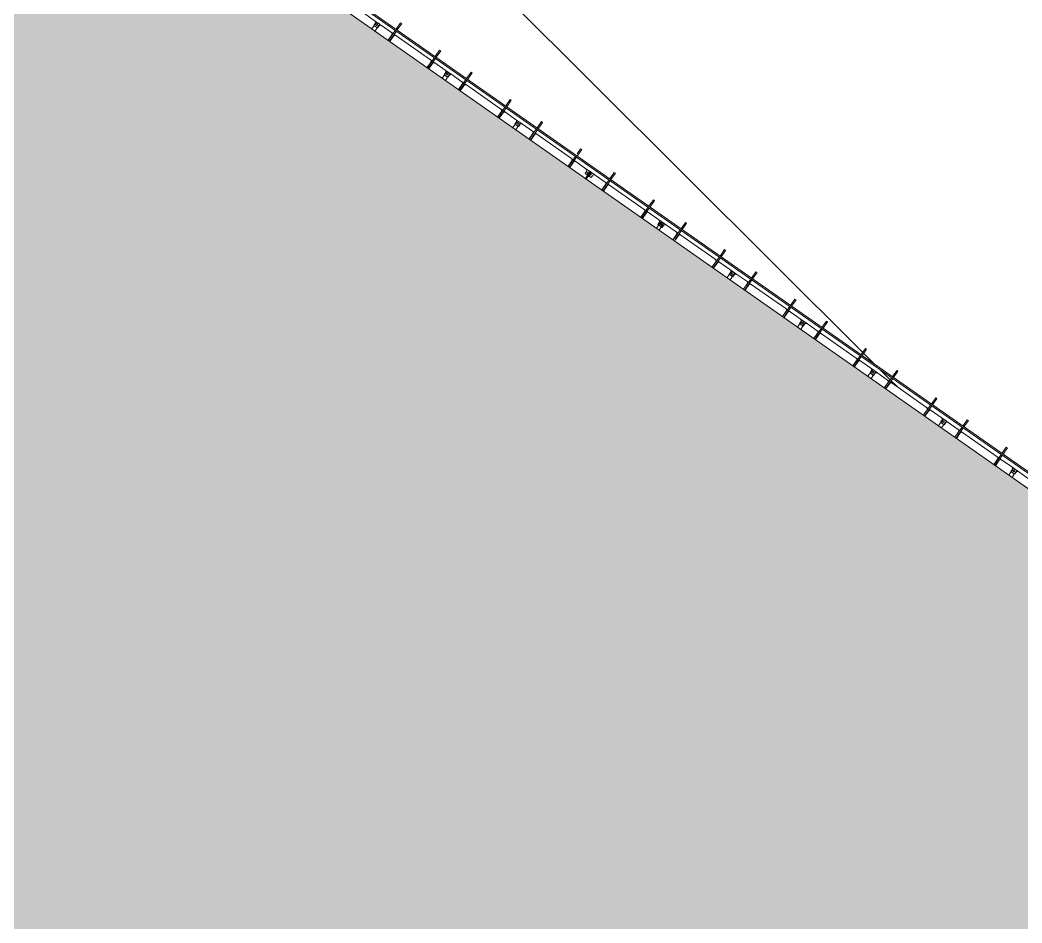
# Model space of a CAD drawing. Header units: millimetres. Extents: x -861324 to 439029, y -308065 to 694685.
# Drawn here: x -347596 to -318361, y 170878 to 197215 of the extents above; entities that cross this region are included whole.
import ezdxf

# ---------------------------------------------------------------- set-up
doc = ezdxf.new("R2010")
doc.units = ezdxf.units.MM
for name, color, linetype, lineweight in [('A-DETL-GENF', 92, 'Continuous', 9), ('A-DETL-THIN', 151, 'Continuous', 9), ('A-GENM', 13, 'Continuous', 9), ('C-TOPO-MAJR', 7, 'Continuous', 35), ('S-BEAM', 12, 'Continuous', 9)]:
    doc.layers.add(name, color=color, linetype=linetype, lineweight=lineweight)

# ---------------------------------------------------------------- blocks, each defined once
blk = doc.blocks.new('Dải phao đi lại kèm đỡ invester - DẢI PHAO ĐI LẠI-V173-BỐ TRÍ BÈ PIN HỒ BẢN MÒNG')
at = {"layer": 'A-GENM', "color": 9}
for p, q in [((-242, 1312), (-110, 1312)), ((-242, 1130), (-242, 1312)), ((-242, 1312), (-242, 1130)), ((-110, 1312), (-242, 1312)), ((-182, 1190), (-118, 1190)), ((-118, 1190), (-182, 1190)), ((-182, 1190), (-118, 1190)), ((-118, 1190), (-118, 1282)), ((-118, 1282), (-118, 1190)), ((-118, 1190), (-118, 1282)), ((-242, 709), (-242, 770)), ((-242, 610), (-242, 669)), ((-242, -681), (-242, -620)), ((-242, -780), (-242, -721)), ((-242, -1312), (-242, -1130)), ((-242, -1130), (-242, -1312)), ((-96, -1312), (-242, -1312)), ((-242, -1312), (-96, -1312)), ((-118, -1190), (-182, -1190)), ((-182, -1190), (-118, -1190)), ((-118, -1190), (-182, -1190)), ((-118, -1282), (-118, -1190)), ((-118, -1190), (-118, -1282)), ((-118, -1282), (-118, -1190))]:
    blk.add_line(p, q, dxfattribs=at)
at = {"layer": 'A-GENM', "color": 7}
for p, q in [((-118, 1190), (-182, 1190)), ((-118, 1282), (-118, 1190)), ((0, 1312), (-88, 1312)), ((-242, 1130), (-242, 770)), ((-242, 709), (-242, 770)), ((-242, 610), (-242, 669)), ((-242, 610), (-242, -620)), ((-192, 720), (0, 720)), ((0, 660), (-192, 660)), ((-242, -681), (-242, -620)), ((-242, -780), (-242, -721)), ((-242, -780), (-242, -1130)), ((-192, -670), (0, -670)), ((0, -730), (-192, -730)), ((-182, -1190), (-118, -1190)), ((-118, -1190), (-118, -1282)), ((-88, -1312), (0, -1312))]:
    blk.add_line(p, q, dxfattribs=at)
for centre, radius, start, end in [((-182, 1130), 60, 90, 180), ((-88, 1282), 30, 90, 180), ((-192, 770), 50, 180, 270), ((-192, 770), 50, 180, 255), ((-192, 610), 50, 90, 180), ((-192, 610), 50, 90, 165), ((-192, -620), 50, 180, 270), ((-192, -620), 50, 180, 255), ((-192, -780), 50, 90, 180), ((-192, -780), 50, 90, 165), ((-182, -1130), 60, 180, 270), ((-88, -1282), 30, 180, 270)]:
    blk.add_arc(centre, radius, start, end, dxfattribs=at)
at = {"layer": 'A-GENM', "color": 9}
for centre, radius, start, end in [((-182, 1130), 60, 90, 180), ((-182, 1130), 60, 90, 180), ((-182, 1130), 60, 90, 180), ((-183, 1249), 25, 90, 270), ((-183, 1249), 25, 90, 270), ((-183, 1249), 25, 270, 90), ((-183, 1249), 25, 270, 90), ((-88, 1282), 30, 165, 180), ((-88, 1282), 30, 165, 180), ((-88, 1282), 30, 165, 180), ((-182, -1130), 60, 180, 270), ((-182, -1130), 60, 180, 270), ((-182, -1130), 60, 180, 270), ((-183, -1259), 25, 90, 270), ((-183, -1259), 25, 90, 270), ((-183, -1259), 25, 270, 90), ((-183, -1259), 25, 270, 90), ((-88, -1282), 30, 180, 225), ((-88, -1282), 30, 180, 225), ((-88, -1282), 30, 180, 225)]:
    blk.add_arc(centre, radius, start, end, dxfattribs=at)
blk = doc.blocks.new('Dầm C52 - Dầm C52-19794-BỐ TRÍ BÈ PIN HỒ BẢN MÒNG')
at = {"layer": 'S-BEAM', "color": 7}
for p, q in [((38987, 20), (39347, 20)), ((39387, 20), (39613, 20)), ((39613, 20), (39613, -20)), ((39347, -20), (38987, -20)), ((39613, -20), (39387, -20))]:
    blk.add_line(p, q, dxfattribs=at)
blk = doc.blocks.new('Dầm C52 - Dầm C52-V174-BỐ TRÍ BÈ PIN HỒ BẢN MÒNG')
at = {"layer": 'S-BEAM', "color": 7}
for p, q in [((38987, 20), (39347, 20)), ((39433, 20), (39613, 20)), ((39613, 20), (39613, -20)), ((39347, -20), (38987, -20)), ((39613, -20), (39387, -20))]:
    blk.add_line(p, q, dxfattribs=at)
blk = doc.blocks.new('Dầm C52 - Dầm C52-V184-BỐ TRÍ BÈ PIN HỒ BẢN MÒNG')
at = {"layer": 'S-BEAM', "color": 7}
for p, q in [((38987, 20), (39347, 20)), ((39387, 20), (39613, 20)), ((39613, 20), (39613, -20)), ((39347, -20), (39027, -20)), ((39613, -20), (39387, -20))]:
    blk.add_line(p, q, dxfattribs=at)
blk = doc.blocks.new('Dầm C52 - Dầm C52-V185-BỐ TRÍ BÈ PIN HỒ BẢN MÒNG')
at = {"layer": 'S-BEAM', "color": 7}
for p, q in [((38987, 20), (39347, 20)), ((39387, 20), (39613, 20)), ((39613, 20), (39613, -20)), ((39347, -20), (38987, -20)), ((39613, -20), (39387, -20))]:
    blk.add_line(p, q, dxfattribs=at)
blk = doc.blocks.new('Dầm C52 - Dầm C52-V186-BỐ TRÍ BÈ PIN HỒ BẢN MÒNG')
at = {"layer": 'S-BEAM', "color": 7}
for p, q in [((38987, 20), (39347, 20)), ((39387, 20), (39613, 20)), ((39613, 20), (39613, -20)), ((39347, -20), (38987, -20)), ((39613, -20), (39387, -20))]:
    blk.add_line(p, q, dxfattribs=at)
blk = doc.blocks.new('Dai phao do pin - DẢI PHAO ĐỠ PIN-V209-BỐ TRÍ BÈ PIN HỒ BẢN MÒNG')
at = {"layer": 'A-GENM', "color": 9}
for p, q in [((-1312, 242), (-1130, 242)), ((-1312, 110), (-1312, 242)), ((-1312, 242), (-1312, 110)), ((-1130, 242), (-1312, 242)), ((-1282, 118), (-1190, 118)), ((-1190, 118), (-1282, 118)), ((-1282, 118), (-1190, 118)), ((-1190, 118), (-1190, 182)), ((-1190, 182), (-1190, 118)), ((-1190, 118), (-1190, 182)), ((-780, 242), (-721, 242)), ((-681, 242), (-620, 242)), ((610, 242), (669, 242)), ((709, 242), (770, 242)), ((1130, 242), (1312, 242)), ((1312, 242), (1130, 242)), ((1190, 182), (1190, 118)), ((1190, 118), (1190, 182)), ((1190, 182), (1190, 118)), ((1190, 118), (1282, 118)), ((1282, 118), (1190, 118)), ((1190, 118), (1282, 118)), ((1198, 242), (1380, 242)), ((1198, 116), (1198, 242)), ((1198, 242), (1198, 116)), ((1380, 242), (1198, 242)), ((1228, 118), (1320, 118)), ((1320, 118), (1228, 118)), ((1228, 118), (1320, 118)), ((1312, 242), (1312, 116)), ((1312, 116), (1312, 242)), ((1320, 118), (1320, 182)), ((1320, 182), (1320, 118)), ((1320, 118), (1320, 182)), ((1730, 242), (1789, 242)), ((1829, 242), (1890, 242)), ((3120, 242), (3179, 242)), ((3219, 242), (3280, 242)), ((3640, 242), (3822, 242)), ((3822, 242), (3640, 242)), ((3700, 182), (3700, 118)), ((3700, 118), (3700, 182)), ((3700, 182), (3700, 118)), ((3700, 118), (3792, 118)), ((3792, 118), (3700, 118)), ((3700, 118), (3792, 118)), ((3708, 242), (3890, 242)), ((3708, 116), (3708, 242)), ((3708, 242), (3708, 116)), ((3890, 242), (3708, 242)), ((3738, 118), (3830, 118)), ((3830, 118), (3738, 118)), ((3738, 118), (3830, 118)), ((3822, 242), (3822, 116)), ((3822, 116), (3822, 242)), ((3830, 118), (3830, 182)), ((3830, 182), (3830, 118)), ((3830, 118), (3830, 182)), ((4240, 242), (4299, 242)), ((4339, 242), (4400, 242)), ((5630, 242), (5689, 242)), ((5729, 242), (5790, 242)), ((6150, 242), (6332, 242)), ((6332, 242), (6150, 242)), ((6210, 182), (6210, 118)), ((6210, 118), (6210, 182)), ((6210, 182), (6210, 118)), ((6210, 118), (6302, 118)), ((6302, 118), (6210, 118)), ((6210, 118), (6302, 118)), ((6218, 242), (6400, 242)), ((6218, 116), (6218, 242)), ((6218, 242), (6218, 116)), ((6400, 242), (6218, 242)), ((6248, 118), (6340, 118)), ((6340, 118), (6248, 118)), ((6248, 118), (6340, 118)), ((6332, 242), (6332, 116)), ((6332, 116), (6332, 242)), ((6340, 118), (6340, 182)), ((6340, 182), (6340, 118)), ((6340, 118), (6340, 182)), ((6750, 242), (6809, 242)), ((6849, 242), (6910, 242)), ((8140, 242), (8199, 242)), ((8239, 242), (8300, 242)), ((8660, 242), (8842, 242)), ((8842, 242), (8660, 242)), ((8720, 182), (8720, 118)), ((8720, 118), (8720, 182)), ((8720, 182), (8720, 118)), ((8720, 118), (8812, 118)), ((8812, 118), (8720, 118)), ((8720, 118), (8812, 118)), ((8728, 242), (8910, 242)), ((8728, 116), (8728, 242)), ((8728, 242), (8728, 116)), ((8910, 242), (8728, 242)), ((8758, 118), (8850, 118)), ((8850, 118), (8758, 118)), ((8758, 118), (8850, 118)), ((8842, 242), (8842, 116)), ((8842, 116), (8842, 242)), ((8850, 118), (8850, 182)), ((8850, 182), (8850, 118)), ((8850, 118), (8850, 182)), ((9260, 242), (9319, 242)), ((9359, 242), (9420, 242)), ((10650, 242), (10709, 242)), ((10749, 242), (10810, 242)), ((11170, 242), (11352, 242)), ((11352, 242), (11170, 242)), ((11230, 182), (11230, 118)), ((11230, 118), (11230, 182)), ((11230, 182), (11230, 118)), ((11230, 118), (11322, 118)), ((11322, 118), (11230, 118)), ((11230, 118), (11322, 118)), ((11238, 242), (11420, 242)), ((11238, 116), (11238, 242)), ((11238, 242), (11238, 116)), ((11420, 242), (11238, 242)), ((11268, 118), (11360, 118)), ((11360, 118), (11268, 118)), ((11268, 118), (11360, 118)), ((11352, 242), (11352, 116)), ((11352, 116), (11352, 242)), ((11360, 118), (11360, 182)), ((11360, 182), (11360, 118)), ((11360, 118), (11360, 182))]:
    blk.add_line(p, q, dxfattribs=at)
at = {"layer": 'A-GENM', "color": 7}
for p, q in [((-1312, 88), (-1312, 0)), ((-1190, 118), (-1282, 118)), ((-1190, 182), (-1190, 118)), ((-780, 242), (-1130, 242)), ((-780, 242), (-721, 242)), ((-730, 0), (-730, 192)), ((-681, 242), (-620, 242)), ((-670, 192), (-670, 24)), ((610, 242), (-620, 242)), ((610, 242), (669, 242)), ((660, 0), (660, 192)), ((709, 242), (770, 242)), ((720, 192), (720, 0)), ((1130, 242), (770, 242)), ((1190, 118), (1190, 182)), ((1282, 118), (1190, 118)), ((1198, 88), (1198, 0)), ((1320, 118), (1228, 118)), ((1312, 0), (1312, 88)), ((1320, 182), (1320, 118)), ((1730, 242), (1380, 242)), ((1730, 242), (1789, 242)), ((1780, 0), (1780, 192)), ((1829, 242), (1890, 242)), ((1840, 192), (1840, 0)), ((3120, 242), (1890, 242)), ((3120, 242), (3179, 242)), ((3170, 0), (3170, 192)), ((3219, 242), (3280, 242)), ((3230, 192), (3230, 0)), ((3640, 242), (3280, 242)), ((3700, 118), (3700, 182)), ((3792, 118), (3700, 118)), ((3708, 88), (3708, 0)), ((3830, 118), (3738, 118)), ((3822, 0), (3822, 88)), ((3830, 182), (3830, 118)), ((4240, 242), (3890, 242)), ((4240, 242), (4299, 242)), ((4290, 0), (4290, 192)), ((4339, 242), (4400, 242)), ((4350, 192), (4350, 0)), ((5630, 242), (4400, 242)), ((5630, 242), (5689, 242)), ((5680, 0), (5680, 192)), ((5729, 242), (5790, 242)), ((5740, 192), (5740, 0)), ((6150, 242), (5790, 242)), ((6210, 118), (6210, 182)), ((6302, 118), (6210, 118)), ((6218, 88), (6218, 0)), ((6340, 118), (6248, 118)), ((6332, 0), (6332, 88)), ((6340, 182), (6340, 118)), ((6750, 242), (6400, 242)), ((6750, 242), (6809, 242)), ((6800, 0), (6800, 192)), ((6849, 242), (6910, 242)), ((6860, 192), (6860, 0)), ((8140, 242), (6910, 242)), ((8140, 242), (8199, 242)), ((8190, 0), (8190, 192)), ((8239, 242), (8300, 242)), ((8250, 192), (8250, 0)), ((8660, 242), (8300, 242)), ((8720, 118), (8720, 182)), ((8812, 118), (8720, 118)), ((8728, 88), (8728, 0)), ((8850, 118), (8758, 118)), ((8842, 0), (8842, 88)), ((8850, 182), (8850, 118)), ((9260, 242), (8910, 242)), ((9260, 242), (9319, 242)), ((9310, 0), (9310, 192)), ((9359, 242), (9420, 242)), ((9370, 192), (9370, 0)), ((10650, 242), (9420, 242)), ((10650, 242), (10709, 242)), ((10700, 0), (10700, 192)), ((10749, 242), (10810, 242)), ((10760, 192), (10760, 0)), ((11170, 242), (10810, 242)), ((11230, 118), (11230, 182)), ((11322, 118), (11230, 118)), ((11238, 88), (11238, 0)), ((11360, 118), (11268, 118)), ((11352, 0), (11352, 88)), ((11360, 182), (11360, 118)), ((11770, 242), (11420, 242))]:
    blk.add_line(p, q, dxfattribs=at)
for centre, radius, start, end in [((-1282, 88), 30, 90, 180), ((-1130, 182), 60, 90, 180), ((-780, 192), 50, 360, 90), ((-780, 192), 50, 360, 75), ((-620, 192), 50, 90, 180), ((-620, 192), 50, 90, 165), ((610, 192), 50, 360, 90), ((610, 192), 50, 360, 75), ((770, 192), 50, 90, 180), ((770, 192), 50, 90, 165), ((1130, 182), 60, 360, 90), ((1228, 88), 30, 90, 180), ((1282, 88), 30, 360, 90), ((1380, 182), 60, 90, 180), ((1730, 192), 50, 360, 90), ((1730, 192), 50, 360, 75), ((1890, 192), 50, 90, 180), ((1890, 192), 50, 90, 165), ((3120, 192), 50, 360, 90), ((3120, 192), 50, 360, 75), ((3280, 192), 50, 90, 180), ((3280, 192), 50, 90, 165), ((3640, 182), 60, 360, 90), ((3738, 88), 30, 90, 180), ((3792, 88), 30, 360, 90), ((3890, 182), 60, 90, 180), ((4240, 192), 50, 360, 90), ((4240, 192), 50, 360, 75), ((4400, 192), 50, 90, 180), ((4400, 192), 50, 90, 165), ((5630, 192), 50, 360, 90), ((5630, 192), 50, 360, 75), ((5790, 192), 50, 90, 180), ((5790, 192), 50, 90, 165), ((6150, 182), 60, 360, 90), ((6248, 88), 30, 90, 180), ((6302, 88), 30, 360, 90), ((6400, 182), 60, 90, 180), ((6750, 192), 50, 360, 90), ((6750, 192), 50, 360, 75), ((6910, 192), 50, 90, 180), ((6910, 192), 50, 90, 165), ((8140, 192), 50, 360, 90), ((8140, 192), 50, 360, 75), ((8300, 192), 50, 90, 180), ((8300, 192), 50, 90, 165), ((8660, 182), 60, 360, 90), ((8758, 88), 30, 90, 180), ((8812, 88), 30, 360, 90), ((8910, 182), 60, 90, 180), ((9260, 192), 50, 360, 90), ((9260, 192), 50, 360, 75), ((9420, 192), 50, 90, 180), ((9420, 192), 50, 90, 165), ((10650, 192), 50, 360, 90), ((10650, 192), 50, 360, 75), ((10810, 192), 50, 90, 180), ((10810, 192), 50, 90, 165), ((11170, 182), 60, 360, 90), ((11268, 88), 30, 90, 180), ((11322, 88), 30, 360, 90), ((11420, 182), 60, 90, 180)]:
    blk.add_arc(centre, radius, start, end, dxfattribs=at)
at = {"layer": 'A-GENM', "color": 9}
for centre, radius, start, end in [((-1282, 88), 30, 90, 105), ((-1282, 88), 30, 90, 105), ((-1282, 88), 30, 90, 105), ((-1259, 183), 25, 0, 180), ((-1259, 183), 25, 0, 180), ((-1259, 183), 25, 180, 0), ((-1259, 183), 25, 180, 360), ((-1130, 182), 60, 90, 180), ((-1130, 182), 60, 90, 180), ((-1130, 182), 60, 90, 180), ((1130, 182), 60, 0, 90), ((1130, 182), 60, 360, 90), ((1130, 182), 60, 0, 90), ((1249, 183), 25, 0, 180), ((1249, 183), 25, 360, 180), ((1249, 183), 25, 180, 0), ((1249, 183), 25, 180, 360), ((1251, 183), 25, 0, 180), ((1251, 183), 25, 0, 180), ((1251, 183), 25, 180, 0), ((1251, 183), 25, 180, 360), ((1380, 182), 60, 90, 180), ((1380, 182), 60, 90, 180), ((1380, 182), 60, 90, 180), ((3640, 182), 60, 0, 90), ((3640, 182), 60, 360, 90), ((3640, 182), 60, 0, 90), ((3759, 183), 25, 0, 180), ((3759, 183), 25, 360, 180), ((3759, 183), 25, 180, 0), ((3759, 183), 25, 180, 360), ((3761, 183), 25, 0, 180), ((3761, 183), 25, 0, 180), ((3761, 183), 25, 180, 0), ((3761, 183), 25, 180, 360), ((3890, 182), 60, 90, 180), ((3890, 182), 60, 90, 180), ((3890, 182), 60, 90, 180), ((6150, 182), 60, 0, 90), ((6150, 182), 60, 360, 90), ((6150, 182), 60, 360, 90), ((6269, 183), 25, 0, 180), ((6269, 183), 25, 360, 180), ((6269, 183), 25, 180, 0), ((6269, 183), 25, 180, 360), ((6271, 183), 25, 0, 180), ((6271, 183), 25, 0, 180), ((6271, 183), 25, 180, 0), ((6271, 183), 25, 180, 360), ((6400, 182), 60, 90, 180), ((6400, 182), 60, 90, 180), ((6400, 182), 60, 90, 180), ((8660, 182), 60, 0, 90), ((8660, 182), 60, 360, 90), ((8660, 182), 60, 360, 90), ((8779, 183), 25, 0, 180), ((8779, 183), 25, 360, 180), ((8779, 183), 25, 180, 0), ((8779, 183), 25, 180, 360), ((8781, 183), 25, 0, 180), ((8781, 183), 25, 0, 180), ((8781, 183), 25, 180, 0), ((8781, 183), 25, 180, 360), ((8910, 182), 60, 90, 180), ((8910, 182), 60, 90, 180), ((8910, 182), 60, 90, 180), ((11170, 182), 60, 0, 90), ((11170, 182), 60, 360, 90), ((11170, 182), 60, 360, 90), ((11289, 183), 25, 0, 180), ((11289, 183), 25, 360, 180), ((11289, 183), 25, 180, 0), ((11289, 183), 25, 180, 360), ((11291, 183), 25, 0, 180), ((11291, 183), 25, 0, 180), ((11291, 183), 25, 180, 0), ((11291, 183), 25, 180, 360), ((11420, 182), 60, 90, 180), ((11420, 182), 60, 90, 180), ((11420, 182), 60, 90, 180)]:
    blk.add_arc(centre, radius, start, end, dxfattribs=at)
blk = doc.blocks.new('Dai phao do pin - DẢI PHAO ĐỠ PIN-V210-BỐ TRÍ BÈ PIN HỒ BẢN MÒNG')
at = {"layer": 'A-GENM', "color": 7}
for p, q in [((61370, 242), (61010, 242)), ((61430, 118), (61430, 182)), ((61522, 118), (61430, 118)), ((61438, 88), (61438, 0)), ((61560, 118), (61468, 118)), ((61552, 0), (61552, 88)), ((61560, 182), (61560, 118)), ((61970, 242), (61620, 242)), ((61970, 242), (62029, 242)), ((62020, 0), (62020, 192)), ((62069, 242), (62130, 242)), ((62080, 192), (62080, 0)), ((63360, 242), (62130, 242)), ((63360, 242), (63419, 242)), ((63410, 0), (63410, 192)), ((63459, 242), (63520, 242)), ((63470, 192), (63470, 0)), ((63880, 242), (63520, 242)), ((63940, 118), (63940, 182)), ((64032, 118), (63940, 118)), ((63948, 88), (63948, 0)), ((64070, 118), (63978, 118)), ((64062, 0), (64062, 88)), ((64070, 182), (64070, 118)), ((64480, 242), (64130, 242)), ((64480, 242), (64539, 242)), ((64530, 0), (64530, 192)), ((64579, 242), (64640, 242)), ((64590, 192), (64590, 0)), ((65870, 242), (64640, 242)), ((65870, 242), (65929, 242)), ((65920, 0), (65920, 192)), ((65969, 242), (66030, 242)), ((65980, 192), (65980, 0)), ((66390, 242), (66030, 242)), ((66450, 118), (66450, 182)), ((66542, 118), (66450, 118)), ((66458, 88), (66458, 0)), ((66580, 118), (66488, 118)), ((66572, 0), (66572, 88)), ((66580, 182), (66580, 118)), ((66990, 242), (66640, 242)), ((66990, 242), (67049, 242)), ((67040, 0), (67040, 192)), ((67089, 242), (67150, 242)), ((67100, 192), (67100, 0)), ((68380, 242), (67150, 242)), ((68380, 242), (68439, 242)), ((68430, 0), (68430, 192)), ((68479, 242), (68540, 242)), ((68490, 192), (68490, 0)), ((68900, 242), (68540, 242)), ((68960, 118), (68960, 182)), ((69052, 118), (68960, 118)), ((69082, 0), (69082, 88))]:
    blk.add_line(p, q, dxfattribs=at)
at = {"layer": 'A-GENM', "color": 9}
for p, q in [((61370, 242), (61552, 242)), ((61552, 242), (61370, 242)), ((61430, 182), (61430, 118)), ((61430, 118), (61430, 182)), ((61430, 182), (61430, 118)), ((61430, 118), (61522, 118)), ((61522, 118), (61430, 118)), ((61430, 118), (61522, 118)), ((61438, 242), (61620, 242)), ((61438, 116), (61438, 242)), ((61438, 242), (61438, 116)), ((61620, 242), (61438, 242)), ((61468, 118), (61560, 118)), ((61560, 118), (61468, 118)), ((61468, 118), (61560, 118)), ((61552, 242), (61552, 116)), ((61552, 116), (61552, 242)), ((61560, 118), (61560, 182)), ((61560, 182), (61560, 118)), ((61560, 118), (61560, 182)), ((61970, 242), (62029, 242)), ((62069, 242), (62130, 242)), ((63360, 242), (63419, 242)), ((63459, 242), (63520, 242)), ((63880, 242), (64062, 242)), ((64062, 242), (63880, 242)), ((63940, 182), (63940, 118)), ((63940, 118), (63940, 182)), ((63940, 182), (63940, 118)), ((63940, 118), (64032, 118)), ((64032, 118), (63940, 118)), ((63940, 118), (64032, 118)), ((63948, 242), (64130, 242)), ((63948, 116), (63948, 242)), ((63948, 242), (63948, 116)), ((64130, 242), (63948, 242)), ((63978, 118), (64070, 118)), ((64070, 118), (63978, 118)), ((63978, 118), (64070, 118)), ((64062, 242), (64062, 116)), ((64062, 116), (64062, 242)), ((64070, 118), (64070, 182)), ((64070, 182), (64070, 118)), ((64070, 118), (64070, 182)), ((64480, 242), (64539, 242)), ((64579, 242), (64640, 242)), ((65870, 242), (65929, 242)), ((65969, 242), (66030, 242)), ((66390, 242), (66572, 242)), ((66572, 242), (66390, 242)), ((66450, 182), (66450, 118)), ((66450, 118), (66450, 182)), ((66450, 182), (66450, 118)), ((66450, 118), (66542, 118)), ((66542, 118), (66450, 118)), ((66450, 118), (66542, 118)), ((66458, 242), (66640, 242)), ((66458, 116), (66458, 242)), ((66458, 242), (66458, 116)), ((66640, 242), (66458, 242)), ((66488, 118), (66580, 118)), ((66580, 118), (66488, 118)), ((66488, 118), (66580, 118)), ((66572, 242), (66572, 116)), ((66572, 116), (66572, 242)), ((66580, 118), (66580, 182)), ((66580, 182), (66580, 118)), ((66580, 118), (66580, 182)), ((66990, 242), (67049, 242)), ((67089, 242), (67150, 242)), ((68380, 242), (68439, 242)), ((68479, 242), (68540, 242)), ((68900, 242), (69082, 242)), ((69082, 242), (68900, 242)), ((68960, 182), (68960, 118)), ((68960, 118), (68960, 182)), ((68960, 182), (68960, 118)), ((68960, 118), (69052, 118)), ((69052, 118), (68960, 118)), ((68960, 118), (69052, 118)), ((69082, 242), (69082, 96)), ((69082, 96), (69082, 242))]:
    blk.add_line(p, q, dxfattribs=at)
at = {"layer": 'A-GENM', "color": 7}
for centre, radius, start, end in [((61370, 182), 60, 360, 90), ((61468, 88), 30, 90, 180), ((61522, 88), 30, 360, 90), ((61620, 182), 60, 90, 180), ((61970, 192), 50, 360, 90), ((61970, 192), 50, 360, 75), ((62130, 192), 50, 90, 180), ((62130, 192), 50, 90, 165), ((63360, 192), 50, 360, 90), ((63360, 192), 50, 360, 75), ((63520, 192), 50, 90, 180), ((63520, 192), 50, 90, 165), ((63880, 182), 60, 360, 90), ((63978, 88), 30, 90, 180), ((64032, 88), 30, 360, 90), ((64130, 182), 60, 90, 180), ((64480, 192), 50, 360, 90), ((64480, 192), 50, 360, 75), ((64640, 192), 50, 90, 180), ((64640, 192), 50, 90, 165), ((65870, 192), 50, 360, 90), ((65870, 192), 50, 360, 75), ((66030, 192), 50, 90, 180), ((66030, 192), 50, 90, 165), ((66390, 182), 60, 360, 90), ((66488, 88), 30, 90, 180), ((66542, 88), 30, 360, 90), ((66640, 182), 60, 90, 180), ((66990, 192), 50, 360, 90), ((66990, 192), 50, 360, 75), ((67150, 192), 50, 90, 180), ((67150, 192), 50, 90, 165), ((68380, 192), 50, 360, 90), ((68380, 192), 50, 360, 75), ((68540, 192), 50, 90, 180), ((68540, 192), 50, 90, 165), ((68900, 182), 60, 360, 90), ((69052, 88), 30, 360, 90)]:
    blk.add_arc(centre, radius, start, end, dxfattribs=at)
at = {"layer": 'A-GENM', "color": 9}
for centre, radius, start, end in [((61370, 182), 60, 0, 90), ((61370, 182), 60, 360, 90), ((61370, 182), 60, 0, 90), ((61489, 183), 25, 0, 180), ((61489, 183), 25, 360, 180), ((61489, 183), 25, 180, 360), ((61489, 183), 25, 180, 360), ((61491, 183), 25, 0, 180), ((61491, 183), 25, 0, 180), ((61491, 183), 25, 180, 0), ((61491, 183), 25, 180, 360), ((61620, 182), 60, 90, 180), ((61620, 182), 60, 90, 180), ((61620, 182), 60, 90, 180), ((63880, 182), 60, 0, 90), ((63880, 182), 60, 360, 90), ((63880, 182), 60, 0, 90), ((63999, 183), 25, 0, 180), ((63999, 183), 25, 360, 180), ((63999, 183), 25, 180, 360), ((63999, 183), 25, 180, 360), ((64001, 183), 25, 360, 180), ((64001, 183), 25, 0, 180), ((64001, 183), 25, 180, 0), ((64001, 183), 25, 180, 360), ((64130, 182), 60, 90, 180), ((64130, 182), 60, 90, 180), ((64130, 182), 60, 90, 180), ((66390, 182), 60, 0, 90), ((66390, 182), 60, 360, 90), ((66390, 182), 60, 0, 90), ((66509, 183), 25, 0, 180), ((66509, 183), 25, 360, 180), ((66509, 183), 25, 180, 0), ((66509, 183), 25, 180, 360), ((66511, 183), 25, 0, 180), ((66511, 183), 25, 0, 180), ((66511, 183), 25, 180, 0), ((66511, 183), 25, 180, 360), ((66640, 182), 60, 90, 180), ((66640, 182), 60, 90, 180), ((66640, 182), 60, 90, 180), ((68900, 182), 60, 0, 90), ((68900, 182), 60, 360, 90), ((68900, 182), 60, 0, 90), ((69019, 183), 25, 0, 180), ((69019, 183), 25, 360, 180), ((69019, 183), 25, 180, 0), ((69019, 183), 25, 180, 360), ((69052, 88), 30, 45, 90), ((69052, 88), 30, 45, 90), ((69052, 88), 30, 45, 90)]:
    blk.add_arc(centre, radius, start, end, dxfattribs=at)
blk = doc.blocks.new('Dầm C52 - Hộp 40x60-V214-BỐ TRÍ BÈ PIN HỒ BẢN MÒNG')
at = {"layer": 'S-BEAM', "color": 7}
for p, q in [((-145891, 20), (145891, 20)), ((145891, -20), (-145891, -20))]:
    blk.add_line(p, q, dxfattribs=at)
blk = doc.blocks.new('HOBANMONG_BEPIN 6_rvt-1-BỐ TRÍ BÈ PIN HỒ BẢN MÒNG')
at = {"layer": 'A-GENM', "lineweight": 9}
for name, p, rotation in [('Dai phao do pin - DẢI PHAO ĐỠ PIN-V210-BỐ TRÍ BÈ PIN HỒ BẢN MÒNG', (-387661, 232199), 324.9999999999996), ('Dải phao đi lại kèm đỡ invester - DẢI PHAO ĐI LẠI-V173-BỐ TRÍ BÈ PIN HỒ BẢN MÒNG', (-330025, 191842), 234.9999999999992), ('Dai phao do pin - DẢI PHAO ĐỠ PIN-V209-BỐ TRÍ BÈ PIN HỒ BẢN MÒNG', (-327949, 190388), 324.9999999999996)]:
    blk.add_blockref(name, p, dxfattribs=dict(at, rotation=rotation))
at = {"layer": 'S-BEAM', "lineweight": 9}
for name, p, rotation in [('Dầm C52 - Hộp 40x60-V214-BỐ TRÍ BÈ PIN HỒ BẢN MÒNG', (-329777, 192132), 324.9999999999993), ('Dầm C52 - Dầm C52-19794-BỐ TRÍ BÈ PIN HỒ BẢN MÒNG', (-359196, 164673), 54.99999999999903), ('Dầm C52 - Dầm C52-19794-BỐ TRÍ BÈ PIN HỒ BẢN MÒNG', (-358057, 163876), 54.99999999999903), ('Dầm C52 - Dầm C52-19794-BỐ TRÍ BÈ PIN HỒ BẢN MÒNG', (-357140, 163234), 54.99999999999903), ('Dầm C52 - Dầm C52-19794-BỐ TRÍ BÈ PIN HỒ BẢN MÒNG', (-356001, 162436), 54.99999999999903), ('Dầm C52 - Dầm C52-19794-BỐ TRÍ BÈ PIN HỒ BẢN MÒNG', (-355084, 161794), 54.99999999999903), ('Dầm C52 - Dầm C52-V174-BỐ TRÍ BÈ PIN HỒ BẢN MÒNG', (-353945, 160997), 54.99999999999903), ('Dầm C52 - Dầm C52-19794-BỐ TRÍ BÈ PIN HỒ BẢN MÒNG', (-352961, 160308), 54.99999999999903), ('Dầm C52 - Dầm C52-19794-BỐ TRÍ BÈ PIN HỒ BẢN MÒNG', (-351822, 159510), 54.99999999999903), ('Dầm C52 - Dầm C52-V184-BỐ TRÍ BÈ PIN HỒ BẢN MÒNG', (-350885, 158854), 54.99999999999903), ('Dầm C52 - Dầm C52-19794-BỐ TRÍ BÈ PIN HỒ BẢN MÒNG', (-349747, 158057), 54.99999999999903), ('Dầm C52 - Dầm C52-19794-BỐ TRÍ BÈ PIN HỒ BẢN MÒNG', (-348829, 157415), 54.99999999999903), ('Dầm C52 - Dầm C52-V185-BỐ TRÍ BÈ PIN HỒ BẢN MÒNG', (-347691, 156617), 54.99999999999903), ('Dầm C52 - Dầm C52-19794-BỐ TRÍ BÈ PIN HỒ BẢN MÒNG', (-346773, 155975), 54.99999999999903), ('Dầm C52 - Dầm C52-19794-BỐ TRÍ BÈ PIN HỒ BẢN MÒNG', (-345635, 155178), 54.99999999999903), ('Dầm C52 - Dầm C52-19794-BỐ TRÍ BÈ PIN HỒ BẢN MÒNG', (-344717, 154535), 54.99999999999903), ('Dầm C52 - Dầm C52-19794-BỐ TRÍ BÈ PIN HỒ BẢN MÒNG', (-343579, 153738), 54.99999999999903), ('Dầm C52 - Dầm C52-19794-BỐ TRÍ BÈ PIN HỒ BẢN MÒNG', (-342661, 153096), 54.99999999999903), ('Dầm C52 - Dầm C52-V186-BỐ TRÍ BÈ PIN HỒ BẢN MÒNG', (-341522, 152298), 54.99999999999903)]:
    blk.add_blockref(name, p, dxfattribs=dict(at, rotation=rotation))

msp = doc.modelspace()

# ---------------------------------------------------------------- hatches: boundary and pattern name
at = {"layer": 'A-DETL-GENF'}
msp.add_hatch(color=8, dxfattribs=at).paths.add_polyline_path([(-248957, 54506), (-211101, 108570), (-448889, 275071), (-493590, 211231), (-314845, 86073), (-308000, 95848), (-250260, 55418)])

# ---------------------------------------------------------------- linework, layer by layer
at = {"layer": 'A-DETL-THIN'}
msp.add_line((-211101, 108570), (-448889, 275071), dxfattribs=at)
at = {"layer": 'C-TOPO-MAJR'}
for p, q in [((-323011, 187523), (-338997, 203456)), ((-322659, 187172), (-322982, 187494)), ((-322205, 186720), (-322494, 187008)), ((-322006, 186522), (-322177, 186692))]:
    msp.add_line(p, q, dxfattribs=at)

# ---------------------------------------------------------------- block references
at = {"lineweight": 5}
msp.add_blockref('HOBANMONG_BEPIN 6_rvt-1-BỐ TRÍ BÈ PIN HỒ BẢN MÒNG', (0, 0), dxfattribs=at)

doc.saveas('drawing.dxf')
